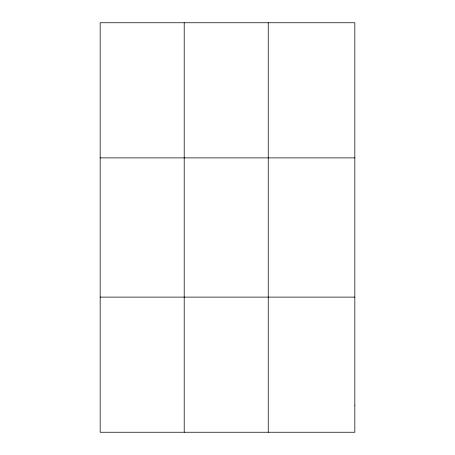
<?xml version="1.0" encoding="UTF-8"?>
<svg xmlns="http://www.w3.org/2000/svg" width="455" height="455" viewBox="0 0 455 455"><rect width="100%" height="100%" fill="white"/><g stroke="black" fill="none" stroke-linecap="round" stroke-linejoin="round"><path stroke-width="0.68" d="M184.207 22.75L184.207 432.25M268.245 22.75L268.245 432.25M100.168 157.885L354.832 157.885M100.168 297.115L354.832 297.115M354.832 405.223L354.832 432.25L100.168 432.25L100.168 22.75L354.832 22.75L354.832 405.223"/></g></svg>
